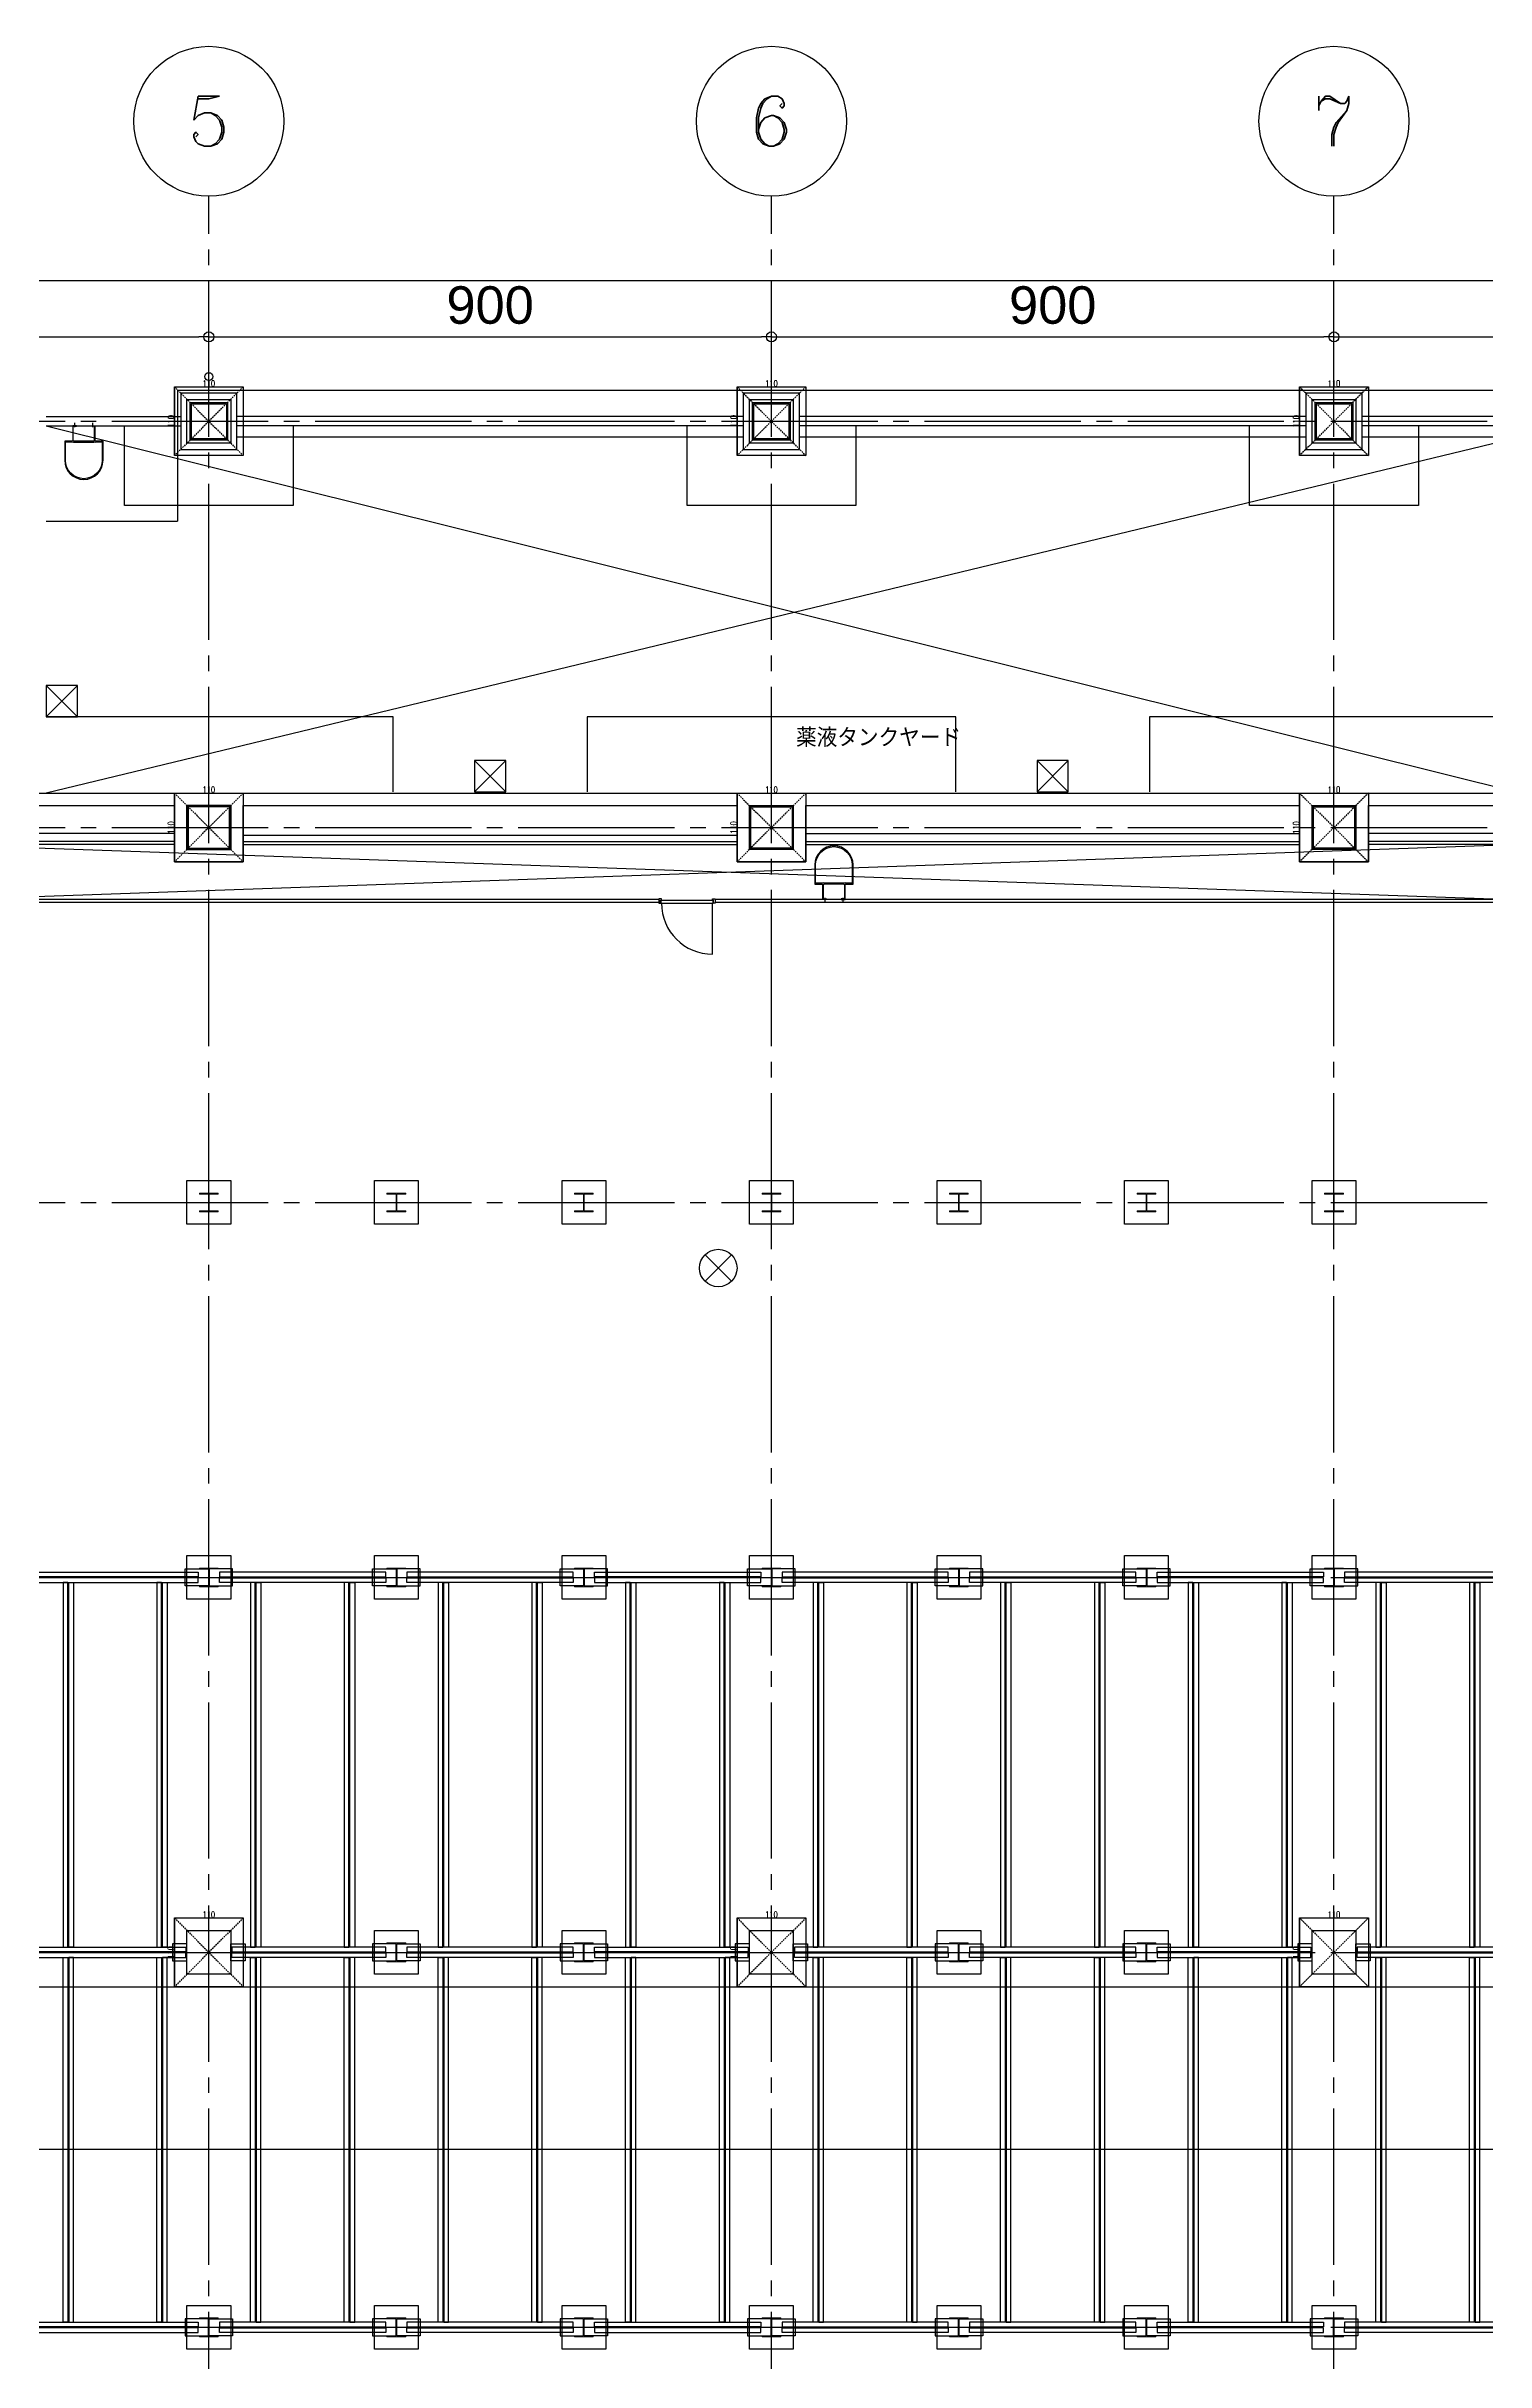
# Model space of a CAD drawing. Header units: millimetres. Extents: x -25195 to 195597, y 6477 to 112111.
# Drawn here: x 3400 to 5703, y 16295 to 20000 of the extents above; entities that cross this region are included whole.
import ezdxf
from ezdxf.enums import TextEntityAlignment as Align

# ---------------------------------------------------------------- set-up
doc = ezdxf.new("R2010")
doc.units = ezdxf.units.MM
doc.header["$LTSCALE"] = 100
doc.linetypes.add('X-N-FAB-L10$0$COL-CEN-LIN', pattern=[3.25, 2.5, -0.25, 0.25, -0.25])
doc.linetypes.add('X-N-FAB-L10$0$HIDDEN', pattern=[0.375, 0.25, -0.125])
for name, color, linetype in [('0-XREF', 7, 'Continuous'), ('X-N-FAB-L10$0$0-MC', 8, 'Continuous'), ('X-N-FAB-L10$0$0-NC', 8, 'Continuous'), ('X-N-FAB-L10$0$08', 8, 'Continuous'), ('X-N-FAB-L10$0$BEAM', 8, 'Continuous'), ('X-N-FAB-L10$0$BLOCK', 8, 'Continuous'), ('X-N-FAB-L10$0$CCL', 8, 'X-N-FAB-L10$0$COL-CEN-LIN'), ('X-N-FAB-L10$0$COL', 8, 'Continuous'), ('X-N-FAB-L10$0$COL-S', 8, 'Continuous')]:
    doc.layers.add(name, color=color, linetype=linetype)
doc.layers.add('X-N-FAB-L10$0$A-BLOCK', color=8, linetype='Continuous', plot=False)
doc.layers.add('X-N-FAB-L10$0$DIM', color=8, linetype='Continuous', plot=False)
doc.layers.add('X-N-FAB-L10$0$STEEL1', color=8, linetype='Continuous', lineweight=0)
doc.styles.add('X-N-FAB-L10$0$ATS', font='monotxt.shx', dxfattribs={"bigfont": 'BIGFONT.shx'})
doc.styles.add('X-N-FAB-L10$0$COL-NUM', font='romanc')
doc.styles.add('X-N-FAB-L10$0$DIM', font='simplex.shx', dxfattribs={"width": 0.67, "bigfont": 'chineset.shx'})
doc.styles.add('X-N-FAB-L10$0$DimStyUse', font='romans.shx', dxfattribs={"width": 0.7})
doc.styles.add('X-N-FAB-L10$0$Gen-Text', font='arial.ttf', dxfattribs={"height": 2.5})
doc.dimstyles.new('X-N-FAB-L10$0$cirl', dxfattribs={"dimtxt": 200, "dimasz": 50, "dimexe": 50, "dimexo": 0, "dimgap": 20, "dimtad": 1, "dimdsep": 46, "dimtxsty": 'X-N-FAB-L10$0$DimStyUse', "dimblk": 'X-N-FAB-L10$0$_Origin', "dimcen": 10, "dimdle": 50, "dimclrt": 2, "dimazin": 0, "dimtfac": 1, "dimtix": 1, "dimtmove": 2, "dimatfit": 3, "dimfxl": 10, "dimtolj": 1, "dimarcsym": 0})
doc.dimstyles.new('X-N-FAB-L10$0$JJP_005_defpoint', dxfattribs={"dimtxt": 20, "dimasz": 0.5, "dimexe": 0.5, "dimexo": 0.5, "dimgap": 0.5, "dimtad": 1, "dimdsep": 46, "dimtxsty": 'X-N-FAB-L10$0$DIM', "dimblk": 'X-N-FAB-L10$0$_None', "dimcen": 10, "dimclrd": 256, "dimclre": 256, "dimclrt": 256, "dimadec": 0, "dimazin": 0, "dimtfac": 1, "dimtix": 1, "dimtmove": 2, "dimatfit": 3, "dimldrblk": 'X-N-FAB-L10$0$_None', "dimfxl": 0.5, "dimtolj": 1, "dimtzin": 0, "dimarcsym": 0})

# ---------------------------------------------------------------- blocks, each defined once
blk = doc.blocks.new('X-N-FAB-L10$0$_Origin')
at = {"color": 0, "linetype": 'ByBlock', "lineweight": -2}
blk.add_line((0, 0), (-1, 0), dxfattribs=at)
blk.add_circle((0, 0), 0.5, dxfattribs=at)
blk = doc.blocks.new('*D128')
at = {"layer": 'DefPoints', "color": 0, "transparency": 16777216}
for p in [(0, 9025), (-26950, 8935), (0, 8935)]:
    blk.add_point(p, dxfattribs=at)
at = {"layer": 'X-N-FAB-L10$0$DIM', "color": 0, "lineweight": -2, "transparency": 16777216}
for p, q in [((-26950, 8935), (-26950, 9045)), ((0, 8935), (0, 9045)), ((-26934, 9025), (-16, 9025))]:
    blk.add_line(p, q, dxfattribs=at)
at = {"layer": 'X-N-FAB-L10$0$DIM', "color": 0, "lineweight": -2, "transparency": 16777216, "xscale": 16, "yscale": 16, "zscale": 16, "rotation": 180}
blk.add_blockref('X-N-FAB-L10$0$_Origin', (-26950, 9025), dxfattribs=at)
at = {"layer": 'X-N-FAB-L10$0$DIM', "color": 0, "lineweight": -2, "transparency": 16777216, "xscale": 16, "yscale": 16, "zscale": 16}
blk.add_blockref('X-N-FAB-L10$0$_Origin', (0, 9025), dxfattribs=at)
at = {"layer": 'X-N-FAB-L10$0$DIM', "color": 2, "transparency": 16777216, "insert": (-13475, 9075.6), "char_height": 2.5, "attachment_point": 5, "style": 'X-N-FAB-L10$0$Gen-Text'}
blk.add_mtext('\\A1;{\\H24x;26950}', dxfattribs=at)
blk = doc.blocks.new('*D132')
at = {"layer": 'DefPoints', "color": 0, "transparency": 16777216}
for p in [(-23350, 8935), (-24250, 8845), (-23350, 8845)]:
    blk.add_point(p, dxfattribs=at)
at = {"layer": 'X-N-FAB-L10$0$DIM', "color": 0, "lineweight": -2, "transparency": 16777216}
for p, q in [((-24250, 8845), (-24250, 8955)), ((-24234, 8935), (-23366, 8935)), ((-23350, 8845), (-23350, 8955))]:
    blk.add_line(p, q, dxfattribs=at)
at = {"layer": 'X-N-FAB-L10$0$DIM', "color": 0, "lineweight": -2, "transparency": 16777216, "xscale": 16, "yscale": 16, "zscale": 16, "rotation": 180}
blk.add_blockref('X-N-FAB-L10$0$_Origin', (-24250, 8935), dxfattribs=at)
at = {"layer": 'X-N-FAB-L10$0$DIM', "color": 0, "lineweight": -2, "transparency": 16777216, "xscale": 16, "yscale": 16, "zscale": 16}
blk.add_blockref('X-N-FAB-L10$0$_Origin', (-23350, 8935), dxfattribs=at)
at = {"layer": 'X-N-FAB-L10$0$DIM', "color": 2, "transparency": 16777216, "insert": (-23800, 8985.6), "char_height": 2.5, "attachment_point": 5, "style": 'X-N-FAB-L10$0$Gen-Text'}
blk.add_mtext('\\A1;{\\H24x;900}', dxfattribs=at)
blk = doc.blocks.new('*D133')
at = {"layer": 'DefPoints', "color": 0, "transparency": 16777216}
for p in [(-22450, 8935), (-23350, 8845), (-22450, 8845)]:
    blk.add_point(p, dxfattribs=at)
at = {"layer": 'X-N-FAB-L10$0$DIM', "color": 0, "lineweight": -2, "transparency": 16777216}
for p, q in [((-23350, 8845), (-23350, 8955)), ((-23334, 8935), (-22466, 8935)), ((-22450, 8845), (-22450, 8955))]:
    blk.add_line(p, q, dxfattribs=at)
at = {"layer": 'X-N-FAB-L10$0$DIM', "color": 0, "lineweight": -2, "transparency": 16777216, "xscale": 16, "yscale": 16, "zscale": 16, "rotation": 180}
blk.add_blockref('X-N-FAB-L10$0$_Origin', (-23350, 8935), dxfattribs=at)
at = {"layer": 'X-N-FAB-L10$0$DIM', "color": 0, "lineweight": -2, "transparency": 16777216, "xscale": 16, "yscale": 16, "zscale": 16}
blk.add_blockref('X-N-FAB-L10$0$_Origin', (-22450, 8935), dxfattribs=at)
at = {"layer": 'X-N-FAB-L10$0$DIM', "color": 2, "transparency": 16777216, "insert": (-22900, 8985.6), "char_height": 2.5, "attachment_point": 5, "style": 'X-N-FAB-L10$0$Gen-Text'}
blk.add_mtext('\\A1;{\\H24x;900}', dxfattribs=at)
blk = doc.blocks.new('X-N-FAB-L10$0$cn-y')
at = {"layer": 'X-N-FAB-L10$0$0-MC'}
blk.add_circle((-50, 0), 50, dxfattribs=at)
at = {"layer": 'X-N-FAB-L10$0$0-NC', "style": 'X-N-FAB-L10$0$COL-NUM'}
blk.add_attdef('GRID-Y', text='', height=50, dxfattribs=at).set_placement((-50, 0), align=Align.MIDDLE_CENTER)
blk = doc.blocks.new('*D134')
at = {"layer": 'DefPoints', "color": 0, "transparency": 16777216}
for p in [(-21550, 8935), (-22450, 8845), (-21550, 8845)]:
    blk.add_point(p, dxfattribs=at)
at = {"layer": 'X-N-FAB-L10$0$DIM', "color": 0, "lineweight": -2, "transparency": 16777216}
for p, q in [((-22450, 8845), (-22450, 8955)), ((-22434, 8935), (-21566, 8935)), ((-21550, 8845), (-21550, 8955))]:
    blk.add_line(p, q, dxfattribs=at)
at = {"layer": 'X-N-FAB-L10$0$DIM', "color": 0, "lineweight": -2, "transparency": 16777216, "xscale": 16, "yscale": 16, "zscale": 16, "rotation": 180}
blk.add_blockref('X-N-FAB-L10$0$_Origin', (-22450, 8935), dxfattribs=at)
at = {"layer": 'X-N-FAB-L10$0$DIM', "color": 0, "lineweight": -2, "transparency": 16777216, "xscale": 16, "yscale": 16, "zscale": 16}
blk.add_blockref('X-N-FAB-L10$0$_Origin', (-21550, 8935), dxfattribs=at)
at = {"layer": 'X-N-FAB-L10$0$DIM', "color": 2, "transparency": 16777216, "insert": (-22000, 8985.6), "char_height": 2.5, "attachment_point": 5, "style": 'X-N-FAB-L10$0$Gen-Text'}
blk.add_mtext('\\A1;{\\H24x;900}', dxfattribs=at)
blk = doc.blocks.new('*D135')
at = {"layer": 'DefPoints', "color": 0, "transparency": 16777216}
for p in [(-20650, 8935), (-21550, 8845), (-20650, 8845)]:
    blk.add_point(p, dxfattribs=at)
at = {"layer": 'X-N-FAB-L10$0$DIM', "color": 0, "lineweight": -2, "transparency": 16777216}
for p, q in [((-21550, 8845), (-21550, 8955)), ((-21534, 8935), (-20666, 8935)), ((-20650, 8845), (-20650, 8955))]:
    blk.add_line(p, q, dxfattribs=at)
at = {"layer": 'X-N-FAB-L10$0$DIM', "color": 0, "lineweight": -2, "transparency": 16777216, "xscale": 16, "yscale": 16, "zscale": 16, "rotation": 180}
blk.add_blockref('X-N-FAB-L10$0$_Origin', (-21550, 8935), dxfattribs=at)
at = {"layer": 'X-N-FAB-L10$0$DIM', "color": 0, "lineweight": -2, "transparency": 16777216, "xscale": 16, "yscale": 16, "zscale": 16}
blk.add_blockref('X-N-FAB-L10$0$_Origin', (-20650, 8935), dxfattribs=at)
at = {"layer": 'X-N-FAB-L10$0$DIM', "color": 2, "transparency": 16777216, "insert": (-21100, 8985.6), "char_height": 2.5, "attachment_point": 5, "style": 'X-N-FAB-L10$0$Gen-Text'}
blk.add_mtext('\\A1;{\\H24x;900}', dxfattribs=at)
blk = doc.blocks.new('*D89')
at = {"layer": 'DefPoints', "lineweight": -2, "transparency": 16777216}
blk.add_line((0, 0), (110, 0), dxfattribs=at)
at = {"layer": 'DefPoints', "color": 0, "transparency": 16777216}
for p in [(0, 0), (110, 0), (110, 0)]:
    blk.add_point(p, dxfattribs=at)
at = {"layer": 'DefPoints', "transparency": 16777216, "insert": (55, 5.5), "char_height": 10, "attachment_point": 5, "style": 'X-N-FAB-L10$0$DIM'}
blk.add_mtext('\\A1;110', dxfattribs=at)
blk = doc.blocks.new('X-N-FAB-L10$0$_None')
blk = doc.blocks.new('*D90')
at = {"layer": 'DefPoints', "lineweight": -2, "transparency": 16777216}
blk.add_line((0, 0), (0, -110), dxfattribs=at)
at = {"layer": 'DefPoints', "color": 0, "transparency": 16777216}
for p in [(0, 0), (0, -110), (0, -110)]:
    blk.add_point(p, dxfattribs=at)
at = {"layer": 'DefPoints', "transparency": 16777216, "insert": (-5.5, -55), "char_height": 10, "attachment_point": 5, "rotation": 90, "style": 'X-N-FAB-L10$0$DIM'}
blk.add_mtext('\\A1;110', dxfattribs=at)
blk = doc.blocks.new('X-N-FAB-L10$0$A$C08dda4ec')
at = {"layer": 'X-N-FAB-L10$0$COL'}
blk.add_lwpolyline([(0, 70), (70, 70), (70, 0), (0, 0)], close=True, dxfattribs=at)
at = {"layer": 'X-N-FAB-L10$0$STEEL1'}
blk.add_lwpolyline([(20, 50), (50, 50), (50, 48.5), (35.5, 48.5), (35.5, 21.5), (50, 21.5), (50, 20), (20, 20), (20, 21.5), (34.5, 21.5), (34.5, 48.5), (20, 48.5)], close=True, dxfattribs=at)
blk = doc.blocks.new('X-N-FAB-L10$0$A$C4634a148')
at = {"layer": 'X-N-FAB-L10$0$08'}
for points in [[(1216.5, 5421.8), (1482.5, 5421.8), (1482.5, 5414.3), (1216.5, 5414.3)], [(1216.5, 5405.2), (1482.5, 5405.2), (1482.5, 5412.7), (1216.5, 5412.7)], [(1499, 5400), (1461.5, 5400), (1461.5, 5427), (1499, 5427)], [(1500, 5400), (1537.5, 5400), (1537.5, 5427), (1500, 5427)], [(1782.5, 5421.8), (1516.5, 5421.8), (1516.5, 5414.3), (1782.5, 5414.3)], [(1782.5, 5405.2), (1516.5, 5405.2), (1516.5, 5412.7), (1782.5, 5412.7)], [(1799, 5400), (1761.5, 5400), (1761.5, 5427), (1799, 5427)], [(1800, 5400), (1837.5, 5400), (1837.5, 5427), (1800, 5427)], [(2082.5, 5421.8), (1816.5, 5421.8), (1816.5, 5414.3), (2082.5, 5414.3)], [(2082.5, 5405.2), (1816.5, 5405.2), (1816.5, 5412.7), (2082.5, 5412.7)], [(2099, 5400), (2061.5, 5400), (2061.5, 5427), (2099, 5427)], [(2100, 5400), (2137.5, 5400), (2137.5, 5427), (2100, 5427)], [(2116.5, 5421.8), (2382.5, 5421.8), (2382.5, 5414.3), (2116.5, 5414.3)], [(2116.5, 5405.2), (2382.5, 5405.2), (2382.5, 5412.7), (2116.5, 5412.7)], [(2399, 5400), (2361.5, 5400), (2361.5, 5427), (2399, 5427)], [(2400, 5400), (2437.5, 5400), (2437.5, 5427), (2400, 5427)], [(2682.5, 5421.8), (2416.5, 5421.8), (2416.5, 5414.3), (2682.5, 5414.3)], [(2682.5, 5405.2), (2416.5, 5405.2), (2416.5, 5412.7), (2682.5, 5412.7)], [(2699, 5400), (2661.5, 5400), (2661.5, 5427), (2699, 5427)], [(2700, 5400), (2737.5, 5400), (2737.5, 5427), (2700, 5427)], [(2982.5, 5421.8), (2716.5, 5421.8), (2716.5, 5414.3), (2982.5, 5414.3)], [(2982.5, 5405.2), (2716.5, 5405.2), (2716.5, 5412.7), (2982.5, 5412.7)], [(2999, 5400), (2961.5, 5400), (2961.5, 5427), (2999, 5427)], [(3000, 5400), (3037.5, 5400), (3037.5, 5427), (3000, 5427)], [(3016.5, 5421.8), (3282.5, 5421.8), (3282.5, 5414.3), (3016.5, 5414.3)], [(3016.5, 5405.2), (3282.5, 5405.2), (3282.5, 5412.7), (3016.5, 5412.7)], [(3299, 5400), (3261.5, 5400), (3261.5, 5427), (3299, 5427)], [(3300, 5400), (3337.5, 5400), (3337.5, 5427), (3300, 5427)], [(3582.5, 5421.8), (3316.5, 5421.8), (3316.5, 5414.3), (3582.5, 5414.3)], [(3582.5, 5405.2), (3316.5, 5405.2), (3316.5, 5412.7), (3582.5, 5412.7)], [(1266.2, 5405.2), (1266.2, 4821.8), (1273.7, 4821.8), (1273.7, 5405.2)], [(1282.8, 5405.2), (1282.8, 4821.8), (1275.3, 4821.8), (1275.3, 5405.2)], [(1416.2, 5405.2), (1416.2, 4821.8), (1423.7, 4821.8), (1423.7, 5405.2)], [(1432.8, 5405.2), (1432.8, 4821.8), (1425.3, 4821.8), (1425.3, 5405.2)], [(1566.2, 5405.2), (1566.2, 4821.8), (1573.7, 4821.8), (1573.7, 5405.2)], [(1582.8, 5405.2), (1582.8, 4821.8), (1575.3, 4821.8), (1575.3, 5405.2)], [(1716.2, 5405.2), (1716.2, 4821.8), (1723.7, 4821.8), (1723.7, 5405.2)], [(1732.8, 5405.2), (1732.8, 4821.8), (1725.3, 4821.8), (1725.3, 5405.2)], [(1866.2, 5405.2), (1866.2, 4821.8), (1873.7, 4821.8), (1873.7, 5405.2)], [(1882.8, 5405.2), (1882.8, 4821.8), (1875.3, 4821.8), (1875.3, 5405.2)], [(2016.2, 5405.2), (2016.2, 4821.8), (2023.7, 4821.8), (2023.7, 5405.2)], [(2032.8, 5405.2), (2032.8, 4821.8), (2025.3, 4821.8), (2025.3, 5405.2)], [(2166.2, 5405.2), (2166.2, 4821.8), (2173.7, 4821.8), (2173.7, 5405.2)], [(2182.8, 5405.2), (2182.8, 4821.8), (2175.3, 4821.8), (2175.3, 5405.2)], [(2316.2, 5405.2), (2316.2, 4821.8), (2323.7, 4821.8), (2323.7, 5405.2)], [(2332.8, 5405.2), (2332.8, 4821.8), (2325.3, 4821.8), (2325.3, 5405.2)], [(2466.2, 5405.2), (2466.2, 4821.8), (2473.7, 4821.8), (2473.7, 5405.2)], [(2482.8, 5405.2), (2482.8, 4821.8), (2475.3, 4821.8), (2475.3, 5405.2)], [(2616.2, 5405.2), (2616.2, 4821.8), (2623.7, 4821.8), (2623.7, 5405.2)], [(2632.8, 5405.2), (2632.8, 4821.8), (2625.3, 4821.8), (2625.3, 5405.2)], [(2766.2, 5405.2), (2766.2, 4821.8), (2773.7, 4821.8), (2773.7, 5405.2)], [(2782.8, 5405.2), (2782.8, 4821.8), (2775.3, 4821.8), (2775.3, 5405.2)], [(2916.2, 5405.2), (2916.2, 4821.8), (2923.7, 4821.8), (2923.7, 5405.2)], [(2932.8, 5405.2), (2932.8, 4821.8), (2925.3, 4821.8), (2925.3, 5405.2)], [(3066.2, 5405.2), (3066.2, 4821.8), (3073.7, 4821.8), (3073.7, 5405.2)], [(3082.8, 5405.2), (3082.8, 4821.8), (3075.3, 4821.8), (3075.3, 5405.2)], [(3216.2, 5405.2), (3216.2, 4821.8), (3223.7, 4821.8), (3223.7, 5405.2)], [(3232.8, 5405.2), (3232.8, 4821.8), (3225.3, 4821.8), (3225.3, 5405.2)], [(3366.2, 5405.2), (3366.2, 4821.8), (3373.7, 4821.8), (3373.7, 5405.2)], [(3382.8, 5405.2), (3382.8, 4821.8), (3375.3, 4821.8), (3375.3, 5405.2)], [(3516.2, 5405.2), (3516.2, 4821.8), (3523.7, 4821.8), (3523.7, 5405.2)], [(3532.8, 5405.2), (3532.8, 4821.8), (3525.3, 4821.8), (3525.3, 5405.2)], [(1216.5, 4821.8), (1462.5, 4821.8), (1462.5, 4814.3), (1216.5, 4814.3)], [(1464.5, 4827), (1441.5, 4827), (1441.5, 4800), (1464.5, 4800)], [(1534.5, 4827), (1557.5, 4827), (1557.5, 4800), (1534.5, 4800)], [(1782.5, 4821.8), (1536.5, 4821.8), (1536.5, 4814.3), (1782.5, 4814.3)], [(1799, 4827), (1761.5, 4827), (1761.5, 4800), (1799, 4800)], [(1800, 4827), (1837.5, 4827), (1837.5, 4800), (1800, 4800)], [(2082.5, 4821.8), (1816.5, 4821.8), (1816.5, 4814.3), (2082.5, 4814.3)], [(2099, 4827), (2061.5, 4827), (2061.5, 4800), (2099, 4800)], [(2100, 4827), (2137.5, 4827), (2137.5, 4800), (2100, 4800)], [(2116.5, 4821.8), (2362.5, 4821.8), (2362.5, 4814.3), (2116.5, 4814.3)], [(2364.5, 4827), (2341.5, 4827), (2341.5, 4800), (2364.5, 4800)], [(2434.5, 4827), (2457.5, 4827), (2457.5, 4800), (2434.5, 4800)], [(2682.5, 4821.8), (2436.5, 4821.8), (2436.5, 4814.3), (2682.5, 4814.3)], [(2699, 4827), (2661.5, 4827), (2661.5, 4800), (2699, 4800)], [(2700, 4827), (2737.5, 4827), (2737.5, 4800), (2700, 4800)], [(2982.5, 4821.8), (2716.5, 4821.8), (2716.5, 4814.3), (2982.5, 4814.3)], [(2999, 4827), (2961.5, 4827), (2961.5, 4800), (2999, 4800)], [(3000, 4827), (3037.5, 4827), (3037.5, 4800), (3000, 4800)], [(3016.5, 4821.8), (3262.5, 4821.8), (3262.5, 4814.3), (3016.5, 4814.3)], [(3264.5, 4827), (3241.5, 4827), (3241.5, 4800), (3264.5, 4800)], [(3334.5, 4827), (3357.5, 4827), (3357.5, 4800), (3334.5, 4800)], [(3582.5, 4821.8), (3336.5, 4821.8), (3336.5, 4814.3), (3582.5, 4814.3)], [(1216.5, 4805.2), (1462.5, 4805.2), (1462.5, 4812.7), (1216.5, 4812.7)], [(1266.2, 4221.8), (1266.2, 4805.2), (1273.7, 4805.2), (1273.7, 4221.8)], [(1282.8, 4221.8), (1282.8, 4805.2), (1275.3, 4805.2), (1275.3, 4221.8)], [(1416.2, 4221.8), (1416.2, 4805.2), (1423.7, 4805.2), (1423.7, 4221.8)], [(1432.8, 4221.8), (1432.8, 4805.2), (1425.3, 4805.2), (1425.3, 4221.8)], [(1782.5, 4805.2), (1536.5, 4805.2), (1536.5, 4812.7), (1782.5, 4812.7)], [(1566.2, 4221.8), (1566.2, 4805.2), (1573.7, 4805.2), (1573.7, 4221.8)], [(1582.8, 4221.8), (1582.8, 4805.2), (1575.3, 4805.2), (1575.3, 4221.8)], [(1716.2, 4221.8), (1716.2, 4805.2), (1723.7, 4805.2), (1723.7, 4221.8)], [(1732.8, 4221.8), (1732.8, 4805.2), (1725.3, 4805.2), (1725.3, 4221.8)], [(2082.5, 4805.2), (1816.5, 4805.2), (1816.5, 4812.7), (2082.5, 4812.7)], [(1866.2, 4221.8), (1866.2, 4805.2), (1873.7, 4805.2), (1873.7, 4221.8)], [(1882.8, 4221.8), (1882.8, 4805.2), (1875.3, 4805.2), (1875.3, 4221.8)], [(2016.2, 4221.8), (2016.2, 4805.2), (2023.7, 4805.2), (2023.7, 4221.8)], [(2032.8, 4221.8), (2032.8, 4805.2), (2025.3, 4805.2), (2025.3, 4221.8)], [(2116.5, 4805.2), (2362.5, 4805.2), (2362.5, 4812.7), (2116.5, 4812.7)], [(2166.2, 4221.8), (2166.2, 4805.2), (2173.7, 4805.2), (2173.7, 4221.8)], [(2182.8, 4221.8), (2182.8, 4805.2), (2175.3, 4805.2), (2175.3, 4221.8)], [(2316.2, 4221.8), (2316.2, 4805.2), (2323.7, 4805.2), (2323.7, 4221.8)], [(2332.8, 4221.8), (2332.8, 4805.2), (2325.3, 4805.2), (2325.3, 4221.8)], [(2682.5, 4805.2), (2436.5, 4805.2), (2436.5, 4812.7), (2682.5, 4812.7)], [(2466.2, 4221.8), (2466.2, 4805.2), (2473.7, 4805.2), (2473.7, 4221.8)], [(2482.8, 4221.8), (2482.8, 4805.2), (2475.3, 4805.2), (2475.3, 4221.8)], [(2616.2, 4221.8), (2616.2, 4805.2), (2623.7, 4805.2), (2623.7, 4221.8)], [(2632.8, 4221.8), (2632.8, 4805.2), (2625.3, 4805.2), (2625.3, 4221.8)], [(2982.5, 4805.2), (2716.5, 4805.2), (2716.5, 4812.7), (2982.5, 4812.7)], [(2766.2, 4221.8), (2766.2, 4805.2), (2773.7, 4805.2), (2773.7, 4221.8)], [(2782.8, 4221.8), (2782.8, 4805.2), (2775.3, 4805.2), (2775.3, 4221.8)], [(2916.2, 4221.8), (2916.2, 4805.2), (2923.7, 4805.2), (2923.7, 4221.8)], [(2932.8, 4221.8), (2932.8, 4805.2), (2925.3, 4805.2), (2925.3, 4221.8)], [(3016.5, 4805.2), (3262.5, 4805.2), (3262.5, 4812.7), (3016.5, 4812.7)], [(3066.2, 4221.8), (3066.2, 4805.2), (3073.7, 4805.2), (3073.7, 4221.8)], [(3082.8, 4221.8), (3082.8, 4805.2), (3075.3, 4805.2), (3075.3, 4221.8)], [(3216.2, 4221.8), (3216.2, 4805.2), (3223.7, 4805.2), (3223.7, 4221.8)], [(3232.8, 4221.8), (3232.8, 4805.2), (3225.3, 4805.2), (3225.3, 4221.8)], [(3582.5, 4805.2), (3336.5, 4805.2), (3336.5, 4812.7), (3582.5, 4812.7)], [(3366.2, 4221.8), (3366.2, 4805.2), (3373.7, 4805.2), (3373.7, 4221.8)], [(3382.8, 4221.8), (3382.8, 4805.2), (3375.3, 4805.2), (3375.3, 4221.8)], [(3516.2, 4221.8), (3516.2, 4805.2), (3523.7, 4805.2), (3523.7, 4221.8)], [(3532.8, 4221.8), (3532.8, 4805.2), (3525.3, 4805.2), (3525.3, 4221.8)], [(1499, 4227), (1461.5, 4227), (1461.5, 4200), (1499, 4200)], [(1500, 4227), (1537.5, 4227), (1537.5, 4200), (1500, 4200)], [(1799, 4227), (1761.5, 4227), (1761.5, 4200), (1799, 4200)], [(1800, 4227), (1837.5, 4227), (1837.5, 4200), (1800, 4200)], [(2099, 4227), (2061.5, 4227), (2061.5, 4200), (2099, 4200)], [(2100, 4227), (2137.5, 4227), (2137.5, 4200), (2100, 4200)], [(2399, 4227), (2361.5, 4227), (2361.5, 4200), (2399, 4200)], [(2400, 4227), (2437.5, 4227), (2437.5, 4200), (2400, 4200)], [(2699, 4227), (2661.5, 4227), (2661.5, 4200), (2699, 4200)], [(2700, 4227), (2737.5, 4227), (2737.5, 4200), (2700, 4200)], [(2999, 4227), (2961.5, 4227), (2961.5, 4200), (2999, 4200)], [(3000, 4227), (3037.5, 4227), (3037.5, 4200), (3000, 4200)], [(3299, 4227), (3261.5, 4227), (3261.5, 4200), (3299, 4200)], [(3300, 4227), (3337.5, 4227), (3337.5, 4200), (3300, 4200)], [(1216.5, 4221.8), (1482.5, 4221.8), (1482.5, 4214.3), (1216.5, 4214.3)], [(1216.5, 4205.2), (1482.5, 4205.2), (1482.5, 4212.7), (1216.5, 4212.7)], [(1782.5, 4221.8), (1516.5, 4221.8), (1516.5, 4214.3), (1782.5, 4214.3)], [(1782.5, 4205.2), (1516.5, 4205.2), (1516.5, 4212.7), (1782.5, 4212.7)], [(2082.5, 4221.8), (1816.5, 4221.8), (1816.5, 4214.3), (2082.5, 4214.3)], [(2082.5, 4205.2), (1816.5, 4205.2), (1816.5, 4212.7), (2082.5, 4212.7)], [(2116.5, 4221.8), (2382.5, 4221.8), (2382.5, 4214.3), (2116.5, 4214.3)], [(2116.5, 4205.2), (2382.5, 4205.2), (2382.5, 4212.7), (2116.5, 4212.7)], [(2682.5, 4221.8), (2416.5, 4221.8), (2416.5, 4214.3), (2682.5, 4214.3)], [(2682.5, 4205.2), (2416.5, 4205.2), (2416.5, 4212.7), (2682.5, 4212.7)], [(2982.5, 4221.8), (2716.5, 4221.8), (2716.5, 4214.3), (2982.5, 4214.3)], [(2982.5, 4205.2), (2716.5, 4205.2), (2716.5, 4212.7), (2982.5, 4212.7)], [(3016.5, 4221.8), (3282.5, 4221.8), (3282.5, 4214.3), (3016.5, 4214.3)], [(3016.5, 4205.2), (3282.5, 4205.2), (3282.5, 4212.7), (3016.5, 4212.7)], [(3582.5, 4221.8), (3316.5, 4221.8), (3316.5, 4214.3), (3582.5, 4214.3)], [(3582.5, 4205.2), (3316.5, 4205.2), (3316.5, 4212.7), (3582.5, 4212.7)]]:
    blk.add_lwpolyline(points, close=True, dxfattribs=at)
blk = doc.blocks.new('X-N-FAB-L10$0$A$C5b9bb6f0')
at = {"layer": 'X-N-FAB-L10$0$08'}
for p, q in [((6279.1, 10614), (10879.1, 10614)), ((6279.1, 10614), (6279.1, 10404)), ((6069.1, 10571.5), (6284.1, 10571.5)), ((6114.8, 10554.3), (6114.8, 10561.5)), ((6143.5, 10554.3), (6143.5, 10561.5)), ((7184.1, 10571.5), (6374.1, 10571.5)), ((8084.1, 10571.5), (7274.1, 10571.5)), ((8444.1, 10571.5), (8174.1, 10571.5)), ((6069.1, 10556.5), (8429.1, 9969)), ((6069.1, 10556.5), (6284.1, 10556.5)), ((8429.1, 10539), (6069.1, 9969)), ((6113, 10532.5), (6145.2, 10532.5)), ((6113, 10530.6), (6145.2, 10530.6)), ((7184.1, 10556.5), (6374.1, 10556.5)), ((6374.1, 10539), (7184.1, 10539)), ((8084.1, 10556.5), (7274.1, 10556.5)), ((7274.1, 10539), (8084.1, 10539)), ((8429.1, 10556.5), (8174.1, 10556.5)), ((8174.1, 10539), (8429.1, 10539)), ((6069.1, 10404), (6279.1, 10404)), ((6119.1, 10141), (6069.1, 10091)), ((6069.1, 10141), (6119.1, 10091)), ((6804.1, 10021), (6754.1, 9971)), ((6754.1, 10021), (6804.1, 9971)), ((7654.1, 10021), (7704.1, 9971)), ((7704.1, 10021), (7654.1, 9971)), ((6049.1, 9969), (8449.1, 9969)), ((6049.1, 9949), (6274.1, 9949)), ((6384.1, 9949), (7174.1, 9949)), ((7284.1, 9949), (8074.1, 9949)), ((8184.1, 9949), (8454.1, 9949)), ((6274.1, 9904.5), (6051.6, 9904.5)), ((6384.1, 9901.5), (7174.1, 9901.5)), ((7284.1, 9904.5), (8074.1, 9904.5)), ((8414.1, 9904.5), (8184.1, 9904.5)), ((5914.1, 9799), (8414.1, 9886.5)), ((5914.1, 9886.5), (8414.1, 9799)), ((6274.1, 9891.5), (6032.1, 9891.5)), ((6274.1, 9886.5), (6032.1, 9886.5)), ((6384.1, 9891.5), (7174.1, 9891.5)), ((6384.1, 9886.5), (7174.1, 9886.5)), ((7284.1, 9891.5), (8074.1, 9891.5)), ((7284.1, 9886.5), (8074.1, 9886.5)), ((8414.1, 9891.5), (8184.1, 9891.5)), ((8414.1, 9886.5), (8184.1, 9886.5)), ((7345.2, 9825), (7313, 9825)), ((7345.2, 9823.1), (7313, 9823.1)), ((7049.1, 9794), (5909.1, 9794)), ((7049.1, 9799), (5914.1, 9799)), ((7135, 9711.2), (7135, 9793)), ((8414.1, 9799), (7139.1, 9799)), ((8414.1, 9794), (7139.1, 9794)), ((7314.8, 9801.2), (7314.8, 9794)), ((7343.5, 9801.2), (7343.5, 9794)), ((7165.3, 9230.2), (7122.9, 9187.8)), ((7122.9, 9230.2), (7165.3, 9187.8)), ((5979.1, 8059), (8769.1, 8059)), ((4864.1, 7799), (8769.1, 7799))]:
    blk.add_line(p, q, dxfattribs=at)
for points in [[(6284.1, 10519), (6374.1, 10519), (6374.1, 10609), (6284.1, 10609)], [(7184.1, 10519), (7274.1, 10519), (7274.1, 10609), (7184.1, 10609)], [(8084.1, 10519), (8174.1, 10519), (8174.1, 10609), (8084.1, 10609)], [(6299.1, 10534), (6299.1, 10594), (6359.1, 10594), (6359.1, 10534)], [(6301.1, 10536), (6301.1, 10592), (6357.1, 10592), (6357.1, 10536)], [(7199.1, 10534), (7199.1, 10594), (7259.1, 10594), (7259.1, 10534)], [(7201.1, 10536), (7201.1, 10592), (7257.1, 10592), (7257.1, 10536)], [(8099.1, 10534), (8099.1, 10594), (8159.1, 10594), (8159.1, 10534)], [(8101.1, 10536), (8101.1, 10592), (8157.1, 10592), (8157.1, 10536)], [(6119.1, 10091), (6119.1, 10141), (6069.1, 10141), (6069.1, 10091)], [(6804.1, 9971), (6804.1, 10021), (6754.1, 10021), (6754.1, 9971)], [(7704.1, 9971), (7704.1, 10021), (7654.1, 10021), (7654.1, 9971)], [(6364.1, 9879), (6364.1, 9949), (6294.1, 9949), (6294.1, 9879)], [(6362.1, 9881), (6362.1, 9947), (6296.1, 9947), (6296.1, 9881)], [(7194.1, 9879), (7194.1, 9949), (7264.1, 9949), (7264.1, 9879)], [(7196.1, 9881), (7196.1, 9947), (7262.1, 9947), (7262.1, 9881)], [(8094.1, 9879), (8094.1, 9949), (8164.1, 9949), (8164.1, 9879)], [(8096.1, 9881), (8096.1, 9947), (8162.1, 9947), (8162.1, 9881)], [(7053.2, 9797.5), (7053.2, 9800), (7049.1, 9800), (7049.1, 9793), (7051.6, 9793), (7051.6, 9797.5)], [(7052.1, 9793), (7136.1, 9793), (7136.1, 9797), (7052.1, 9797)], [(7135, 9797.5), (7135, 9800), (7139.1, 9800), (7139.1, 9793), (7136.6, 9793), (7136.6, 9797.5)]]:
    blk.add_lwpolyline(points, close=True, dxfattribs=at)
for points in [[(6148.2, 10530.9), (6158.5, 10530.9), (6158.5, 10501.5, -1), (6099.8, 10501.5), (6099.8, 10530.9), (6110.1, 10530.9), (6110.1, 10532.2), (6098.5, 10532.2), (6098.5, 10501.5, 1), (6159.8, 10501.5), (6159.8, 10532.2), (6148.2, 10532.2)], [(7310.1, 9824.7), (7299.8, 9824.7), (7299.8, 9854, -1), (7358.5, 9854), (7358.5, 9824.7), (7348.2, 9824.7), (7348.2, 9823.4), (7359.8, 9823.4), (7359.8, 9854, 1), (7298.5, 9854), (7298.5, 9823.4), (7310.1, 9823.4)]]:
    blk.add_lwpolyline(points, format="xyb", close=True, dxfattribs=at)
for points in [[(6111.9, 10533.2), (6111.9, 10555.9), (6117.6, 10555.9), (6117.6, 10556.5), (6111.3, 10556.5), (6111.3, 10533.2)], [(6146.3, 10533.2), (6146.3, 10555.9), (6140.6, 10555.9), (6140.6, 10556.5), (6146.9, 10556.5), (6146.9, 10533.2)], [(6464.1, 10556.5), (6464.1, 10429), (6194.1, 10429), (6194.1, 10556.5)], [(7364.1, 10556.5), (7364.1, 10429), (7094.1, 10429), (7094.1, 10556.5)], [(8264.1, 10556.5), (8264.1, 10429), (7994.1, 10429), (7994.1, 10556.5)], [(6624.1, 9971), (6624.1, 10091), (6069.1, 10091)], [(7524.1, 9971), (7524.1, 10091), (6934.1, 10091), (6934.1, 9971)], [(8444.1, 10091), (7834.1, 10091), (7834.1, 9971)], [(6274.1, 9949), (6274.1, 9859), (6384.1, 9859), (6384.1, 9949)], [(7174.1, 9949), (7174.1, 9859), (7284.1, 9859), (7284.1, 9949)], [(8074.1, 9949), (8074.1, 9859), (8184.1, 9859), (8184.1, 9949)], [(7311.9, 9822.4), (7311.9, 9799.6), (7317.6, 9799.6), (7317.6, 9799), (7311.3, 9799), (7311.3, 9822.4)], [(7346.3, 9822.4), (7346.3, 9799.6), (7340.6, 9799.6), (7340.6, 9799), (7346.9, 9799), (7346.9, 9822.4)]]:
    blk.add_lwpolyline(points, dxfattribs=at)
for centre, radius in [((6329.1, 10635.5), 6.25), ((6111.6, 10531.5), 1.7), ((6146.6, 10531.5), 1.7), ((7311.6, 9824), 1.7), ((7346.6, 9824), 1.7), ((7144.1, 9209), 30)]:
    blk.add_circle(centre, radius, dxfattribs=at)
blk.add_arc((7135, 9793), 81.8, 180, 270, dxfattribs=at)
blk.add_blockref('X-N-FAB-L10$0$A$C4634a148', (4829.6, 3300.5), dxfattribs=at)
at = {"layer": 'X-N-FAB-L10$0$08', "style": 'X-N-FAB-L10$0$ATS'}
blk.add_text('薬液タンクヤード', height=30, dxfattribs=at).set_placement((7400.5, 10057.8), align=Align.MIDDLE_CENTER)
blk = doc.blocks.new('*U88')
at = {"layer": 'DefPoints', "linetype": 'X-N-FAB-L10$0$HIDDEN', "ltscale": 0.1}
for p, q in [((110, 0), (0, -110)), ((0, 0), (110, -110))]:
    blk.add_line(p, q, dxfattribs=at)
at = {"layer": 'X-N-FAB-L10$0$COL', "ltscale": 0.1}
blk.add_lwpolyline([(0, 0), (110, 0), (110, -110), (0, -110)], close=True, dxfattribs=at)
at = {"layer": 'DefPoints'}
dim = blk.add_linear_dim(base=(0, -110), p1=(0, 0), p2=(0, -110), angle=90, dimstyle='X-N-FAB-L10$0$JJP_005_defpoint', override={"dimtxt": 10}, dxfattribs=at)
dim.commit()
dim.dimension.update_dxf_attribs({"geometry": '*D90', "text_midpoint": (-5.5, -55)})
dim = blk.add_linear_dim(base=(110, 0), p1=(0, 0), p2=(110, 0), dimstyle='X-N-FAB-L10$0$JJP_005_defpoint', override={"dimtxt": 10}, dxfattribs=at)
dim.commit()
dim.dimension.update_dxf_attribs({"geometry": '*D89', "text_midpoint": (55, 5.5)})
blk = doc.blocks.new('X-N-FAB-L10$0$A$C467ba2ca')
at = {"layer": 'X-N-FAB-L10$0$CCL'}
for p, q in [((-23350, 0), (-23350, 9160)), ((-22450, 0), (-22450, 9160)), ((-21550, 0), (-21550, 9160)), ((-27730, 8800), (360, 8800)), ((-27730, 8150), (360, 8150)), ((-27730, 7550), (360, 7550)), ((-27730, 6950), (360, 6950)), ((-27730, 6350), (360, 6350)), ((-27730, 5750), (360, 5750))]:
    blk.add_line(p, q, dxfattribs=at)
at = {"layer": 'X-N-FAB-L10$0$COL-S'}
for points in [[(-23385, 8835), (-23315, 8835), (-23315, 8765), (-23385, 8765)], [(-22485, 8835), (-22415, 8835), (-22415, 8765), (-22485, 8765)], [(-21585, 8835), (-21515, 8835), (-21515, 8765), (-21585, 8765)], [(-23385, 8185), (-23315, 8185), (-23315, 8115), (-23385, 8115)], [(-22485, 8185), (-22415, 8185), (-22415, 8115), (-22485, 8115)], [(-21585, 8185), (-21515, 8185), (-21515, 8115), (-21585, 8115)], [(-23385, 6385), (-23315, 6385), (-23315, 6315), (-23385, 6315)], [(-22485, 6385), (-22415, 6385), (-22415, 6315), (-22485, 6315)], [(-21585, 6385), (-21515, 6385), (-21515, 6315), (-21585, 6315)]]:
    blk.add_lwpolyline(points, close=True, dxfattribs=at)
at = {"layer": 'X-N-FAB-L10$0$A-BLOCK'}
ref = blk.add_blockref('X-N-FAB-L10$0$cn-y', (-23230, 9280), dxfattribs=dict(at, xscale=2.399999999999997, yscale=2.399999999999997, zscale=2.399999999999997))
ref.add_attrib('GRID-Y', '5', dxfattribs={"layer": 'X-N-FAB-L10$0$0-NC', "height": 80, "style": 'X-N-FAB-L10$0$COL-NUM'}).set_placement((-23350, 9280), align=Align.MIDDLE_CENTER)
ref = blk.add_blockref('X-N-FAB-L10$0$cn-y', (-22330, 9280), dxfattribs=dict(at, xscale=2.399999999999997, yscale=2.399999999999997, zscale=2.399999999999997))
ref.add_attrib('GRID-Y', '6', dxfattribs={"layer": 'X-N-FAB-L10$0$0-NC', "height": 80, "style": 'X-N-FAB-L10$0$COL-NUM'}).set_placement((-22450, 9280), align=Align.MIDDLE_CENTER)
ref = blk.add_blockref('X-N-FAB-L10$0$cn-y', (-21430, 9280), dxfattribs=dict(at, xscale=2.399999999999997, yscale=2.399999999999997, zscale=2.399999999999997))
ref.add_attrib('GRID-Y', '7', dxfattribs={"layer": 'X-N-FAB-L10$0$0-NC', "height": 80, "style": 'X-N-FAB-L10$0$COL-NUM'}).set_placement((-21550, 9280), align=Align.MIDDLE_CENTER)
at = {"layer": 'X-N-FAB-L10$0$BEAM'}
for p in [(-23405, 8855), (-22505, 8855), (-21605, 8855), (-23405, 8205), (-22505, 8205), (-21605, 8205), (-23405, 6405), (-22505, 6405), (-21605, 6405)]:
    blk.add_blockref('*U88', p, dxfattribs=at)
at = {"layer": 'X-N-FAB-L10$0$COL'}
for p in [(-23385, 7515), (-23085, 7515), (-22785, 7515), (-22485, 7515), (-22185, 7515), (-21885, 7515), (-21585, 7515), (-23385, 6915), (-23085, 6915), (-22785, 6915), (-22485, 6915), (-22185, 6915), (-21885, 6915), (-21585, 6915), (-23085, 6315), (-22785, 6315), (-22185, 6315), (-21885, 6315), (-23385, 5715), (-23085, 5715), (-22785, 5715), (-22485, 5715), (-22185, 5715), (-21885, 5715), (-21585, 5715)]:
    blk.add_blockref('X-N-FAB-L10$0$A$C08dda4ec', p, dxfattribs=at)
at = {"layer": 'X-N-FAB-L10$0$DIM'}
for base, p1, p2, picture, middle in [((0, 9025), (-26950, 8935), (0, 8935), '*D128', (-13475, 9075.634)), ((-23350, 8935), (-24250, 8845), (-23350, 8845), '*D132', (-23800, 8985.634)), ((-22450, 8935), (-23350, 8845), (-22450, 8845), '*D133', (-22900, 8985.634)), ((-21550, 8935), (-22450, 8845), (-21550, 8845), '*D134', (-22000, 8985.634)), ((-20650, 8935), (-21550, 8845), (-20650, 8845), '*D135', (-21100, 8985.634))]:
    dim = blk.add_linear_dim(base=base, p1=p1, p2=p2, text='{\\H24x;<>}', dimstyle='X-N-FAB-L10$0$cirl', override={"dimtxt": 60, "dimasz": 16, "dimexe": 20, "dimgap": 20, "dimtxsty": 'X-N-FAB-L10$0$Gen-Text'}, dxfattribs=at)
    dim.commit()
    dim.dimension.update_dxf_attribs({"geometry": picture, "text_midpoint": middle})
blk = doc.blocks.new('X-N-FAB-L10')
at = {"layer": 'X-N-FAB-L10$0$COL-S'}
for points in [[(3625, 19435), (3695, 19435), (3695, 19365), (3625, 19365)], [(4525, 19435), (4595, 19435), (4595, 19365), (4525, 19365)], [(5425, 19435), (5495, 19435), (5495, 19365), (5425, 19365)], [(3625, 18785), (3695, 18785), (3695, 18715), (3625, 18715)], [(4525, 18785), (4595, 18785), (4595, 18715), (4525, 18715)], [(5425, 18785), (5495, 18785), (5495, 18715), (5425, 18715)], [(3625, 16985), (3695, 16985), (3695, 16915), (3625, 16915)], [(4525, 16985), (4595, 16985), (4595, 16915), (4525, 16915)], [(5425, 16985), (5495, 16985), (5495, 16915), (5425, 16915)]]:
    blk.add_lwpolyline(points, close=True, dxfattribs=at)
blk.add_blockref('X-N-FAB-L10$0$A$C5b9bb6f0', (-2669.1, 8836))
at = {"layer": 'X-N-FAB-L10$0$BEAM'}
for p in [(3605, 19455), (4505, 19455), (5405, 19455), (3605, 18805), (4505, 18805), (5405, 18805), (3605, 17005), (4505, 17005), (5405, 17005)]:
    blk.add_blockref('*U88', p, dxfattribs=at)
at = {"layer": 'X-N-FAB-L10$0$BLOCK'}
blk.add_blockref('X-N-FAB-L10$0$A$C467ba2ca', (27010, 10600), dxfattribs=at)
at = {"layer": 'X-N-FAB-L10$0$COL'}
for p in [(3625, 18115), (3925, 18115), (4225, 18115), (4525, 18115), (4825, 18115), (5125, 18115), (5425, 18115), (3625, 17515), (3925, 17515), (4225, 17515), (4525, 17515), (4825, 17515), (5125, 17515), (5425, 17515), (3925, 16915), (4225, 16915), (4825, 16915), (5125, 16915), (3625, 16315), (3925, 16315), (4225, 16315), (4525, 16315), (4825, 16315), (5125, 16315), (5425, 16315)]:
    blk.add_blockref('X-N-FAB-L10$0$A$C08dda4ec', p, dxfattribs=at)

msp = doc.modelspace()

# ---------------------------------------------------------------- block references
at = {"layer": '0-XREF'}
msp.add_blockref('X-N-FAB-L10', (0, 0), dxfattribs=at)

doc.saveas('drawing.dxf')
